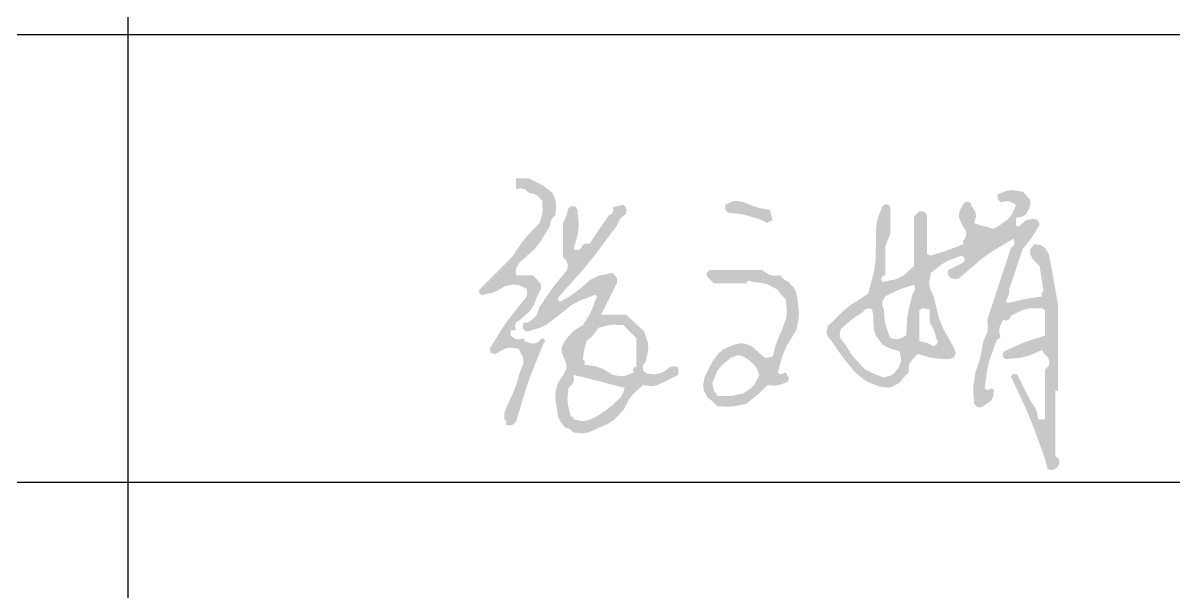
# Model space of a CAD drawing. Extents: x -46552 to 500351, y 55470 to 139570.
# Drawn here: x 400145 to 401658, y 82143 to 82890 of the extents above; entities that cross this region are included whole.
import ezdxf

# ---------------------------------------------------------------- set-up
doc = ezdxf.new("R2010")
doc.units = 0
doc.header["$LTSCALE"] = 1000
doc.header["$MEASUREMENT"] = 0
doc.layers.add('TK', color=126, linetype='Continuous')

# ---------------------------------------------------------------- blocks, each defined once
blk = doc.blocks.new('1231313')
for points in [[(2275.979, 1569.1412), (2275.9807, 1569.1433), (2275.9799, 1569.1469), (2275.9773, 1569.1479), (2275.9711, 1569.1424), (2275.9653, 1569.141), (2275.9573, 1569.1429), (2275.9552, 1569.1441), (2275.9543, 1569.1455), (2275.954, 1569.1479), (2275.9473, 1569.1463), (2275.9428, 1569.1472), (2275.9373, 1569.1512), (2275.9373, 1569.1539), (2275.9373, 1569.1552), (2275.9373, 1569.1579), (2275.9399, 1569.1579), (2275.9413, 1569.1579), (2275.9439, 1569.1579), (2275.9426, 1569.1634), (2275.9443, 1569.168), (2275.9489, 1569.1712), (2275.9612, 1569.1819), (2275.9664, 1569.1894), (2275.9723, 1569.2045), (2275.976, 1569.2109), (2275.9754, 1569.2173), (2275.9706, 1569.2229), (2275.9686, 1569.2249), (2275.9676, 1569.2259), (2275.9656, 1569.2279), (2275.957, 1569.2279), (2275.9526, 1569.2279), (2275.9439, 1569.2279), (2275.9437, 1569.2348), (2275.9449, 1569.2389), (2275.9489, 1569.2446), (2275.9669, 1569.2607), (2275.9749, 1569.2705), (2275.9873, 1569.2912), (2275.9882, 1569.2971), (2275.9898, 1569.3003), (2275.994, 1569.3046), (2275.9952, 1569.3159), (2275.9945, 1569.3222), (2275.9906, 1569.3329), (2275.9795, 1569.3415), (2275.9733, 1569.3452), (2275.9606, 1569.3513), (2275.954, 1569.3513), (2275.9506, 1569.3513), (2275.9439, 1569.3513), (2275.9439, 1569.3459), (2275.9439, 1569.3433), (2275.9439, 1569.3379), (2275.9508, 1569.3389), (2275.9554, 1569.3375), (2275.9606, 1569.3329), (2275.9682, 1569.3311), (2275.9721, 1569.3287), (2275.9773, 1569.3229), (2275.978, 1569.3115), (2275.9773, 1569.3055), (2275.974, 1569.2946), (2275.9585, 1569.2785), (2275.9514, 1569.2697), (2275.9389, 1569.2512), (2275.9229, 1569.2352), (2275.9149, 1569.2272), (2275.8989, 1569.2112), (2275.8967, 1569.2086), (2275.8976, 1569.2044), (2275.9006, 1569.2029), (2275.9132, 1569.2057), (2275.9195, 1569.2081), (2275.9306, 1569.2146), (2275.9412, 1569.2163), (2275.9474, 1569.2155), (2275.9573, 1569.2112), (2275.9582, 1569.2043), (2275.9569, 1569.1998), (2275.9523, 1569.1945), (2275.9342, 1569.1716), (2275.9258, 1569.1595), (2275.9106, 1569.1345), (2275.9113, 1569.1301), (2275.9167, 1569.1274), (2275.9206, 1569.1295), (2275.9301, 1569.1347), (2275.9365, 1569.1359), (2275.9473, 1569.1345), (2275.9529, 1569.1239), (2275.9534, 1569.1157), (2275.9489, 1569.1045), (2275.9436, 1569.0867), (2275.9402, 1569.078), (2275.9323, 1569.0612), (2275.9298, 1569.0549), (2275.9291, 1569.0513), (2275.9289, 1569.0445), (2275.9311, 1569.0428), (2275.9317, 1569.0404), (2275.9306, 1569.0378), (2275.936, 1569.0368), (2275.9397, 1569.0377), (2275.9439, 1569.0412), (2275.9561, 1569.0818), (2275.9631, 1569.1019)], [(2276.2674, 1569.3112), (2276.2537, 1569.3138), (2276.2469, 1569.3158), (2276.234, 1569.3212), (2276.2247, 1569.3228), (2276.2192, 1569.322), (2276.2107, 1569.3179), (2276.2102, 1569.3137), (2276.2111, 1569.311), (2276.214, 1569.3079), (2276.2302, 1569.3058), (2276.2383, 1569.3041), (2276.254, 1569.2996), (2276.258, 1569.2976), (2276.26, 1569.2966), (2276.264, 1569.2946), (2276.2665, 1569.2963), (2276.2679, 1569.297), (2276.2707, 1569.2979), (2276.2694, 1569.3032), (2276.2687, 1569.3059)]]:
    blk.add_hatch(color=1).paths.add_polyline_path(points)
h = blk.add_hatch(color=1)
h.paths.add_polyline_path([(2276.4709, 1569.2123), (2276.4701, 1569.2194), (2276.4724, 1569.2312), (2276.4863, 1569.2421), (2276.4943, 1569.2466), (2276.5108, 1569.2529), (2276.514, 1569.2514), (2276.5154, 1569.2479), (2276.5141, 1569.2446), (2276.5061, 1569.2406), (2276.5021, 1569.2386), (2276.4941, 1569.2346), (2276.4936, 1569.2304), (2276.4945, 1569.2276), (2276.4974, 1569.2246), (2276.5034, 1569.2231), (2276.5077, 1569.224), (2276.5124, 1569.2279), (2276.5367, 1569.2488), (2276.5499, 1569.2583), (2276.5774, 1569.2746), (2276.579, 1569.27), (2276.5779, 1569.2659), (2276.5741, 1569.2629), (2276.5621, 1569.2262), (2276.5561, 1569.2079), (2276.5441, 1569.1712), (2276.545, 1569.1604), (2276.5439, 1569.1543), (2276.5391, 1569.1445), (2276.5363, 1569.1283), (2276.5343, 1569.1202), (2276.5291, 1569.1045), (2276.5265, 1569.0887), (2276.5262, 1569.0805), (2276.5274, 1569.0645), (2276.5309, 1569.0604), (2276.5364, 1569.0597), (2276.5408, 1569.0628), (2276.5481, 1569.0675), (2276.5514, 1569.0726), (2276.5524, 1569.0812), (2276.5519, 1569.0832), (2276.5491, 1569.0842), (2276.5474, 1569.0829), (2276.5449, 1569.0819), (2276.5426, 1569.0825), (2276.5408, 1569.0845), (2276.5442, 1569.109), (2276.5473, 1569.1213), (2276.5558, 1569.1445), (2276.557, 1569.1466), (2276.5584, 1569.1475), (2276.5608, 1569.1479), (2276.5592, 1569.1572), (2276.56, 1569.1627), (2276.5641, 1569.1712), (2276.5685, 1569.1704), (2276.5721, 1569.1722), (2276.5741, 1569.1762), (2276.5888, 1569.1837), (2276.5976, 1569.1859), (2276.6141, 1569.1862), (2276.6148, 1569.1849), (2276.616, 1569.1843), (2276.6175, 1569.1845), (2276.6175, 1569.1712), (2276.6175, 1569.1645), (2276.6175, 1569.1512), (2276.5963, 1569.1445), (2276.5859, 1569.1404), (2276.5658, 1569.1312), (2276.5635, 1569.1279), (2276.5642, 1569.1236), (2276.5674, 1569.1212), (2276.5866, 1569.123), (2276.5964, 1569.1254), (2276.6141, 1569.1329), (2276.6159, 1569.129), (2276.6174, 1569.1271), (2276.6208, 1569.1245), (2276.6234, 1569.1183), (2276.6223, 1569.1126), (2276.6175, 1569.1079), (2276.6175, 1569.0825), (2276.6175, 1569.0698), (2276.6175, 1569.0445), (2276.6141, 1569.0445), (2276.6125, 1569.0445), (2276.6091, 1569.0445), (2276.6071, 1569.0545), (2276.605, 1569.0595), (2276.5991, 1569.0678), (2276.5931, 1569.0799), (2276.5901, 1569.0859), (2276.5841, 1569.0979), (2276.5824, 1569.1015), (2276.5769, 1569.1025), (2276.5741, 1569.0995), (2276.5933, 1569.0583), (2276.602, 1569.0372), (2276.6175, 1568.9945), (2276.6188, 1568.9892), (2276.6195, 1568.9865), (2276.6208, 1568.9812), (2276.6262, 1568.9801), (2276.6299, 1568.981), (2276.6341, 1568.9845), (2276.6362, 1568.9896), (2276.635, 1568.9943), (2276.6308, 1568.9978), (2276.6308, 1569.0312), (2276.6308, 1569.0478), (2276.6308, 1569.0812), (2276.6321, 1569.0812), (2276.6328, 1569.0812), (2276.6341, 1569.0812), (2276.6341, 1569.1252), (2276.6341, 1569.1472), (2276.6341, 1569.1912), (2276.6296, 1569.2166), (2276.6273, 1569.2292), (2276.6225, 1569.2546), (2276.618, 1569.2625), (2276.613, 1569.2661), (2276.6041, 1569.2679), (2276.5991, 1569.2616), (2276.5986, 1569.2549), (2276.6025, 1569.2479), (2276.6058, 1569.2446), (2276.6075, 1569.2429), (2276.6108, 1569.2396), (2276.6127, 1569.2269), (2276.6137, 1569.2205), (2276.6158, 1569.2079), (2276.6137, 1569.2061), (2276.6131, 1569.2038), (2276.6141, 1569.2012), (2276.5967, 1569.1984), (2276.588, 1569.1968), (2276.5708, 1569.1929), (2276.5687, 1569.1934), (2276.5678, 1569.1962), (2276.5691, 1569.1979), (2276.5712, 1569.203), (2276.5719, 1569.2057), (2276.5724, 1569.2112), (2276.5791, 1569.2312), (2276.5824, 1569.2412), (2276.5891, 1569.2612), (2276.5987, 1569.2732), (2276.6031, 1569.2796), (2276.6108, 1569.2929), (2276.609, 1569.2974), (2276.6056, 1569.2996), (2276.6008, 1569.2996), (2276.5949, 1569.2985), (2276.5918, 1569.297), (2276.5874, 1569.2929), (2276.5857, 1569.2908), (2276.5833, 1569.2902), (2276.5808, 1569.2912), (2276.5808, 1569.2952), (2276.5808, 1569.2972), (2276.5808, 1569.3012), (2276.5888, 1569.3026), (2276.5934, 1569.3058), (2276.5974, 1569.3129), (2276.5992, 1569.3195), (2276.5982, 1569.3242), (2276.5941, 1569.3296), (2276.5921, 1569.3316), (2276.5911, 1569.3326), (2276.5891, 1569.3346), (2276.5765, 1569.3365), (2276.5694, 1569.3358), (2276.5574, 1569.3312), (2276.557, 1569.3271), (2276.5579, 1569.3243), (2276.5608, 1569.3212), (2276.5688, 1569.3225), (2276.5736, 1569.3217), (2276.5808, 1569.3179), (2276.5753, 1569.3053), (2276.5703, 1569.2992), (2276.5591, 1569.2912), (2276.5541, 1569.2879), (2276.5498, 1569.2874), (2276.5441, 1569.2896), (2276.5373, 1569.291), (2276.5339, 1569.292), (2276.5274, 1569.2946), (2276.5298, 1569.303), (2276.5289, 1569.3089), (2276.5241, 1569.3162), (2276.5228, 1569.3203), (2276.5175, 1569.322), (2276.5141, 1569.3196), (2276.5085, 1569.3097), (2276.508, 1569.3017), (2276.5124, 1569.2912), (2276.5165, 1569.2858), (2276.5174, 1569.2812), (2276.5158, 1569.2746), (2276.5136, 1569.2728), (2276.513, 1569.2704), (2276.5141, 1569.2679), (2276.497, 1569.2611), (2276.4883, 1569.2581), (2276.4707, 1569.2529), (2276.47, 1569.2542), (2276.4689, 1569.2548), (2276.4674, 1569.2546), (2276.4674, 1569.2739), (2276.4674, 1569.2836), (2276.4674, 1569.3029), (2276.4656, 1569.3074), (2276.4622, 1569.3096), (2276.4574, 1569.3096), (2276.4547, 1569.3069), (2276.4534, 1569.3056), (2276.4507, 1569.3029), (2276.4507, 1569.2776), (2276.4507, 1569.2649), (2276.4507, 1569.2396), (2276.4374, 1569.2276), (2276.4283, 1569.223), (2276.4107, 1569.2196), (2276.4088, 1569.2226), (2276.4106, 1569.227), (2276.4141, 1569.2279), (2276.4141, 1569.2426), (2276.4141, 1569.2499), (2276.4141, 1569.2646), (2276.4167, 1569.2712), (2276.4181, 1569.2746), (2276.4207, 1569.2812), (2276.4207, 1569.2946), (2276.4207, 1569.3012), (2276.4207, 1569.3146), (2276.4184, 1569.3179), (2276.414, 1569.3186), (2276.4107, 1569.3162), (2276.4045, 1569.3004), (2276.4027, 1569.2916), (2276.4024, 1569.2746), (2276.4018, 1569.2463), (2276.3997, 1569.2319), (2276.3924, 1569.2045), (2276.3701, 1569.1901), (2276.3595, 1569.1816), (2276.3407, 1569.1629), (2276.3395, 1569.1554), (2276.3408, 1569.1504), (2276.3457, 1569.1445), (2276.357, 1569.128), (2276.363, 1569.12), (2276.3757, 1569.1045), (2276.387, 1569.0952), (2276.3937, 1569.0914), (2276.4074, 1569.0862), (2276.4175, 1569.0849), (2276.4235, 1569.0861), (2276.4324, 1569.0912), (2276.4367, 1569.0968), (2276.4391, 1569.0995), (2276.4441, 1569.1045), (2276.4439, 1569.1115), (2276.4451, 1569.1155), (2276.4491, 1569.1212), (2276.4517, 1569.1239), (2276.4531, 1569.1252), (2276.4557, 1569.1279), (2276.4713, 1569.1233), (2276.4795, 1569.1219), (2276.4958, 1569.1212), (2276.5013, 1569.1233), (2276.5041, 1569.1288), (2276.5024, 1569.1345), (2276.4882, 1569.1595), (2276.4827, 1569.1733), (2276.4758, 1569.2012)])
h.paths.add_polyline_path([(2276.4141, 1569.2012), (2276.4284, 1569.2081), (2276.4358, 1569.2111), (2276.4507, 1569.2162), (2276.4521, 1569.2117), (2276.4517, 1569.2085), (2276.4491, 1569.2045), (2276.4438, 1569.1836), (2276.4421, 1569.1728), (2276.4407, 1569.1512), (2276.4336, 1569.1474), (2276.4288, 1569.1466), (2276.4207, 1569.1479), (2276.4209, 1569.1493), (2276.4204, 1569.1505), (2276.4191, 1569.1512), (2276.4148, 1569.1641), (2276.4135, 1569.171), (2276.4124, 1569.1845), (2276.4102, 1569.1909), (2276.4107, 1569.1954)], flags=16)
h.paths.add_polyline_path([(2276.3974, 1569.1845), (2276.3982, 1569.1806), (2276.3986, 1569.1786), (2276.3991, 1569.1745), (2276.3993, 1569.1598), (2276.4021, 1569.1515), (2276.4107, 1569.1395), (2276.4191, 1569.1354), (2276.4235, 1569.1337), (2276.4324, 1569.1312), (2276.4344, 1569.1227), (2276.434, 1569.1176), (2276.4307, 1569.1095), (2276.4251, 1569.1029), (2276.4208, 1569.1002), (2276.4124, 1569.0979), (2276.4029, 1569.1014), (2276.3982, 1569.1034), (2276.3891, 1569.1079), (2276.3771, 1569.12), (2276.3716, 1569.1268), (2276.3624, 1569.1412), (2276.3575, 1569.147), (2276.3561, 1569.152), (2276.3574, 1569.1595), (2276.3682, 1569.1689), (2276.3739, 1569.1733), (2276.3857, 1569.1812), (2276.3888, 1569.185), (2276.3928, 1569.1861)], flags=17)
h.paths.add_polyline_path([(2276.4574, 1569.1845), (2276.4589, 1569.1843), (2276.46, 1569.1849), (2276.4607, 1569.1862), (2276.4648, 1569.1857), (2276.4668, 1569.1854), (2276.4707, 1569.1845), (2276.4707, 1569.1779), (2276.4707, 1569.1745), (2276.4707, 1569.1679), (2276.4751, 1569.1604), (2276.4769, 1569.1562), (2276.4791, 1569.1479), (2276.481, 1569.1441), (2276.4795, 1569.1397), (2276.4758, 1569.1379), (2276.4687, 1569.1412), (2276.465, 1569.1425), (2276.4574, 1569.1445), (2276.4574, 1569.1605), (2276.4574, 1569.1685)], flags=17)
h = blk.add_hatch(color=1)
h.paths.add_polyline_path([(2276.1124, 1569.1328), (2276.112, 1569.1416), (2276.1073, 1569.1562), (2276.0981, 1569.165), (2276.0934, 1569.1693), (2276.084, 1569.1779), (2276.0713, 1569.1779), (2276.065, 1569.1779), (2276.0523, 1569.1779), (2276.053, 1569.1792), (2276.0533, 1569.1799), (2276.054, 1569.1812), (2276.06, 1569.1932), (2276.063, 1569.1992), (2276.069, 1569.2112), (2276.0728, 1569.2183), (2276.0723, 1569.2249), (2276.0673, 1569.2312), (2276.0484, 1569.2272), (2276.0386, 1569.2223), (2276.024, 1569.2096), (2276.015, 1569.203), (2276.0103, 1569.2), (2276.0006, 1569.1945), (2275.9981, 1569.1955), (2275.9972, 1569.1991), (2275.999, 1569.2012), (2276.0299, 1569.2358), (2276.0447, 1569.2539), (2276.0723, 1569.2912), (2276.0755, 1569.2981), (2276.0781, 1569.3014), (2276.084, 1569.3062), (2276.0848, 1569.311), (2276.0838, 1569.3143), (2276.0806, 1569.3179), (2276.0753, 1569.3166), (2276.0726, 1569.3159), (2276.0673, 1569.3146), (2276.0681, 1569.3102), (2276.0663, 1569.3066), (2276.0623, 1569.3046), (2276.0523, 1569.2899), (2276.0473, 1569.2826), (2276.0373, 1569.2679), (2276.0329, 1569.2687), (2276.0293, 1569.2669), (2276.0273, 1569.2629), (2276.024, 1569.2605), (2276.0212, 1569.26), (2276.0173, 1569.2612), (2276.0228, 1569.2806), (2276.0239, 1569.2912), (2276.0223, 1569.3112), (2276.02, 1569.3154), (2276.014, 1569.3162), (2276.0106, 1569.3129), (2276.0085, 1569.3054), (2276.0072, 1569.3017), (2276.004, 1569.2946), (2276.004, 1569.2772), (2276.004, 1569.2686), (2276.004, 1569.2512), (2276.0086, 1569.2461), (2276.01, 1569.2414), (2276.009, 1569.2346), (2275.9941, 1569.2166), (2275.9871, 1569.2072), (2275.974, 1569.1879), (2275.9708, 1569.1784), (2275.9672, 1569.1736), (2275.959, 1569.1679), (2275.957, 1569.1679), (2275.956, 1569.1679), (2275.954, 1569.1679), (2275.9523, 1569.1633), (2275.9535, 1569.1592), (2275.9573, 1569.1562), (2275.9745, 1569.1612), (2275.983, 1569.1654), (2275.9973, 1569.1762), (2276.0141, 1569.1896), (2276.0239, 1569.1952), (2276.044, 1569.2029), (2276.046, 1569.2024), (2276.047, 1569.1995), (2276.0456, 1569.1979), (2276.0404, 1569.1839), (2276.037, 1569.1771), (2276.029, 1569.1645), (2276.0193, 1569.1586), (2276.0148, 1569.1547), (2276.0073, 1569.1462), (2276.0025, 1569.1374), (2276.002, 1569.1305), (2276.0056, 1569.1212), (2276.0084, 1569.1136), (2276.0079, 1569.1082), (2276.004, 1569.1012), (2276.0013, 1569.0972), (2276, 1569.0952), (2275.9973, 1569.0912), (2275.9943, 1569.0795), (2275.9939, 1569.0731), (2275.9956, 1569.0612), (2275.9971, 1569.0499), (2275.9993, 1569.044), (2276.0056, 1569.0345), (2276.0108, 1569.033), (2276.0134, 1569.0315), (2276.0173, 1569.0278), (2276.0294, 1569.0267), (2276.0362, 1569.0279), (2276.0473, 1569.0328), (2276.0622, 1569.0394), (2276.0694, 1569.0444), (2276.0806, 1569.0562), (2276.0882, 1569.0704), (2276.0935, 1569.0772), (2276.1057, 1569.0879), (2276.1171, 1569.0869), (2276.1235, 1569.0881), (2276.134, 1569.0929), (2276.1406, 1569.0962), (2276.144, 1569.0979), (2276.1507, 1569.1012), (2276.1507, 1569.1052), (2276.1507, 1569.1072), (2276.1507, 1569.1112), (2276.1438, 1569.1121), (2276.1392, 1569.1108), (2276.134, 1569.1062), (2276.1252, 1569.1027), (2276.12, 1569.1019), (2276.1107, 1569.1029), (2276.106, 1569.1067), (2276.1053, 1569.1131), (2276.109, 1569.1179)])
h.paths.add_polyline_path([(2276.0304, 1569.1306), (2276.0314, 1569.1353), (2276.034, 1569.1445), (2276.0408, 1569.1503), (2276.0439, 1569.1538), (2276.049, 1569.1612), (2276.0613, 1569.1644), (2276.0679, 1569.1651), (2276.0806, 1569.1645), (2276.0873, 1569.1579), (2276.0907, 1569.1545), (2276.0973, 1569.1479), (2276.0973, 1569.1332), (2276.0973, 1569.1259), (2276.0973, 1569.1112), (2276.0944, 1569.1109), (2276.0925, 1569.1071), (2276.094, 1569.1045), (2276.0841, 1569.1002), (2276.0779, 1569.0994), (2276.0673, 1569.1012), (2276.0538, 1569.1091), (2276.046, 1569.1119), (2276.0306, 1569.1145), (2276.0317, 1569.1171), (2276.0311, 1569.1194), (2276.029, 1569.1212)], flags=16)
h.paths.add_polyline_path([(2276.0173, 1569.1012), (2276.0434, 1569.0948), (2276.0564, 1569.0914), (2276.0823, 1569.0845), (2276.081, 1569.0796), (2276.0799, 1569.0772), (2276.0773, 1569.0728), (2276.0656, 1569.0617), (2276.0592, 1569.0567), (2276.0456, 1569.0478), (2276.0352, 1569.0431), (2276.0285, 1569.0423), (2276.0173, 1569.0445), (2276.0176, 1569.0464), (2276.0158, 1569.0482), (2276.014, 1569.0478), (2276.0102, 1569.0621), (2276.0095, 1569.0698), (2276.0106, 1569.0845), (2276.0159, 1569.0894), (2276.0177, 1569.094)], flags=16)
h = blk.add_hatch(color=1)
h.paths.add_polyline_path([(2276.3003, 1569.2075), (2276.2976, 1569.2125), (2276.2907, 1569.2196), (2276.2861, 1569.222), (2276.2839, 1569.2238), (2276.2807, 1569.2279), (2276.271, 1569.2275), (2276.2654, 1569.2291), (2276.2574, 1569.2346), (2276.2307, 1569.2346), (2276.2174, 1569.2346), (2276.1907, 1569.2346), (2276.1874, 1569.2321), (2276.1867, 1569.2279), (2276.189, 1569.2246), (2276.1917, 1569.2219), (2276.193, 1569.2206), (2276.1957, 1569.2179), (2276.2124, 1569.2179), (2276.2207, 1569.2179), (2276.2374, 1569.2179), (2276.2383, 1569.2205), (2276.242, 1569.2214), (2276.244, 1569.2196), (2276.2579, 1569.2182), (2276.2651, 1569.2161), (2276.2774, 1569.2096), (2276.2808, 1569.2044), (2276.2828, 1569.202), (2276.2874, 1569.1979), (2276.289, 1569.1818), (2276.2879, 1569.173), (2276.2824, 1569.1579), (2276.2767, 1569.1449), (2276.2744, 1569.1382), (2276.2707, 1569.1245), (2276.2667, 1569.1237), (2276.2647, 1569.1233), (2276.2607, 1569.1229), (2276.254, 1569.1288), (2276.2507, 1569.1318), (2276.244, 1569.1379), (2276.2352, 1569.141), (2276.2299, 1569.1414), (2276.2207, 1569.1395), (2276.2082, 1569.1338), (2276.2021, 1569.1289), (2276.194, 1569.1179), (2276.19, 1569.1099), (2276.188, 1569.1059), (2276.184, 1569.0979), (2276.1822, 1569.0879), (2276.183, 1569.082), (2276.1873, 1569.0728), (2276.193, 1569.0685), (2276.1956, 1569.0662), (2276.2007, 1569.0612), (2276.2154, 1569.0607), (2276.223, 1569.0614), (2276.2374, 1569.0645), (2276.2484, 1569.0733), (2276.2538, 1569.078), (2276.264, 1569.0879), (2276.2735, 1569.0875), (2276.2784, 1569.0882), (2276.2874, 1569.0912), (2276.2907, 1569.0936), (2276.2914, 1569.0979), (2276.289, 1569.1012), (2276.2885, 1569.1032), (2276.2857, 1569.1042), (2276.284, 1569.1029), (2276.2815, 1569.1019), (2276.2792, 1569.1025), (2276.2774, 1569.1045), (2276.2837, 1569.1269), (2276.2886, 1569.138), (2276.3007, 1569.1579), (2276.304, 1569.1735), (2276.3043, 1569.182), (2276.3024, 1569.1979)])
h.paths.add_polyline_path([(2276.239, 1569.1212), (2276.2468, 1569.1148), (2276.2501, 1569.1104), (2276.254, 1569.1012), (2276.2485, 1569.0902), (2276.244, 1569.085), (2276.234, 1569.0778), (2276.2209, 1569.0749), (2276.2141, 1569.0742), (2276.2007, 1569.0745), (2276.1965, 1569.0804), (2276.195, 1569.0841), (2276.194, 1569.0912), (2276.2001, 1569.1057), (2276.2053, 1569.1128), (2276.2174, 1569.1229), (2276.2255, 1569.126), (2276.2315, 1569.1255)], flags=16)
blk = doc.blocks.new('jztq')
at = {"layer": 'TK'}
for p, q in [((260878.6, 264513.7), (260878.6, 253890.9)), ((256167.5, 260984.3), (264167.5, 260984.3)), ((256167.5, 259807.8), (264167.5, 259807.8))]:
    blk.add_line(p, q, dxfattribs=at)
at = {"xscale": 2063.912140803295, "yscale": 2063.912140803295, "zscale": 2063.912140803295}
blk.add_blockref('1231313', (-4435449.3, -2978396.9), dxfattribs=at)

msp = doc.modelspace()

# ---------------------------------------------------------------- block references
at = {"xscale": 0.5, "yscale": 0.5, "zscale": 0.5}
msp.add_blockref('jztq', (269843.7, -47617.2), dxfattribs=at)

doc.saveas('drawing.dxf')
